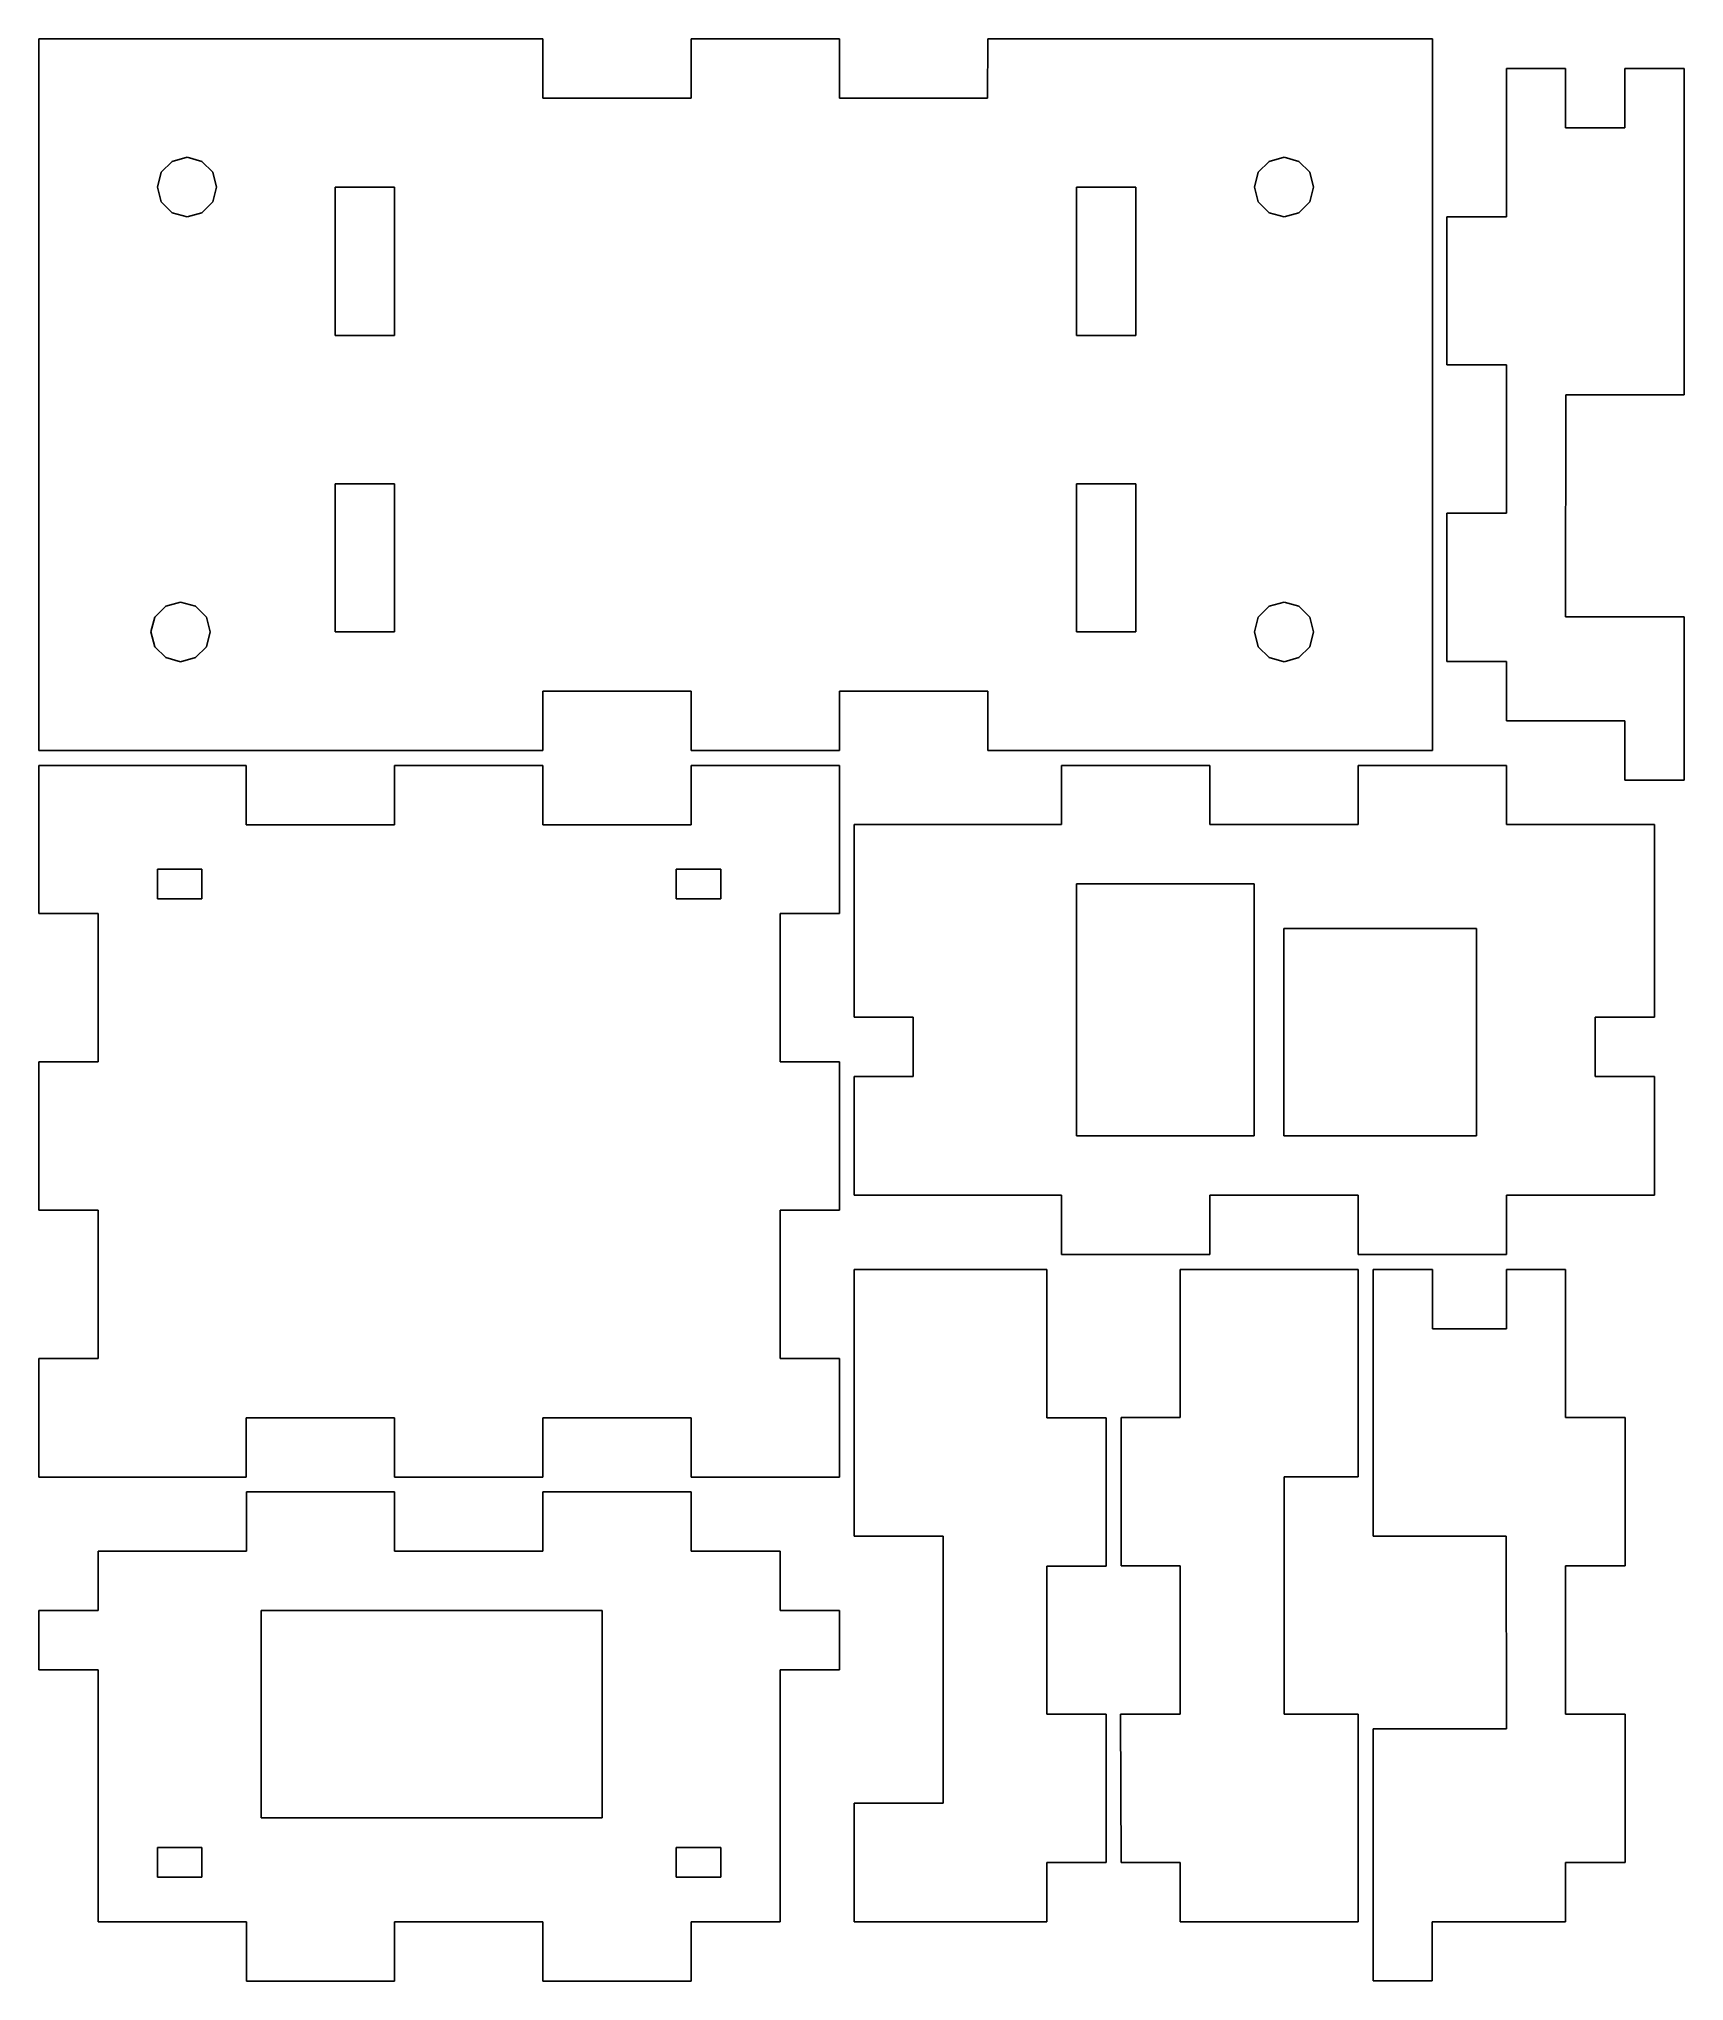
# Model space of a CAD drawing. Extents: x 26 to 137, y 73 to 204.
import ezdxf

# ---------------------------------------------------------------- set-up
doc = ezdxf.new("R2010")
doc.units = 0
doc.layers.add('Layer 1', color=7, linetype='CONTINUOUS')

msp = doc.modelspace()

# ---------------------------------------------------------------- linework, layer by layer
at = {"layer": 'Layer 1', "color": 4}
for p, q in [((26.004762, 204.00001), (59.997422, 203.99793)), ((26.004762, 155.999665), (26.004762, 204.00001)), ((26.004762, 204.00001), (26.004762, 204.00001)), ((59.997422, 203.99793), (59.997422, 199.999654)), ((70.001189, 199.999654), (70.001189, 203.99793)), ((70.001189, 203.99793), (80.00496, 203.99793)), ((80.00496, 203.99793), (80.00496, 199.999654)), ((90.000001, 199.999654), (90.00873, 203.99793)), ((90.00873, 203.99793), (120.004019, 203.99793)), ((120.004019, 203.99793), (120.004019, 155.999665)), ((124.995971, 202.004524), (124.995971, 192.003274)), ((128.991179, 202.004524), (124.995971, 202.004524)), ((124.995971, 202.004524), (124.995971, 202.004524)), ((128.991179, 198.000496), (128.991179, 202.004524)), ((136.990415, 202.004524), (132.995207, 202.004524)), ((132.995207, 202.004524), (132.995207, 198.000496)), ((136.990415, 180.00001), (136.990415, 202.004524)), ((59.997422, 199.999654), (70.001189, 199.999654)), ((80.00496, 199.999654), (90.000001, 199.999654)), ((132.995207, 198.000496), (128.991179, 198.000496)), ((34.261217, 195.005827), (34.999774, 195.733599)), ((34.999774, 195.733599), (35.999083, 196.009677)), ((35.999083, 196.009677), (36.998392, 195.733599)), ((36.998392, 195.733599), (37.736948, 195.005827)), ((108.259508, 195.005827), (108.998064, 195.733599)), ((108.998064, 195.733599), (109.997373, 196.009677)), ((109.997373, 196.009677), (110.996682, 195.733599)), ((110.996682, 195.733599), (111.735239, 195.005827)), ((34.000739, 194.002052), (34.261217, 195.005827)), ((34.261217, 192.998277), (34.000739, 194.002052)), ((37.736948, 195.005827), (37.997426, 194.002052)), ((37.997426, 194.002052), (37.736948, 192.998277)), ((37.997426, 194.002052), (37.997426, 194.002052)), ((49.997219, 194.00205), (46.000001, 194.00205)), ((46.000001, 194.00205), (46.001539, 183.997261)), ((49.997219, 183.997261), (49.997219, 194.00205)), ((96.003214, 194.00205), (99.999902, 194.00205)), ((96.003214, 183.997261), (96.003214, 194.00205)), ((96.003214, 194.00205), (96.003214, 194.00205)), ((99.999902, 194.00205), (99.999902, 184.00001)), ((107.99903, 194.002052), (108.259508, 195.005827)), ((108.259508, 192.998277), (107.99903, 194.002052)), ((111.735239, 195.005827), (111.995717, 194.002052)), ((111.995717, 194.002052), (111.735239, 192.998277)), ((111.995717, 194.002052), (111.995717, 194.002052)), ((34.999774, 192.270505), (34.261217, 192.998277)), ((37.736948, 192.998277), (36.998392, 192.270505)), ((108.998064, 192.270505), (108.259508, 192.998277)), ((111.735239, 192.998277), (110.996682, 192.270505)), ((35.999083, 191.994427), (34.999774, 192.270505)), ((36.998392, 192.270505), (35.999083, 191.994427)), ((109.997373, 191.994427), (108.998064, 192.270505)), ((110.996682, 192.270505), (109.997373, 191.994427)), ((124.995971, 192.003274), (120.991943, 192.003274)), ((120.991943, 192.003274), (120.991943, 182.002024)), ((46.001539, 183.997261), (49.997219, 183.997261)), ((46.001539, 183.997261), (46.001539, 183.997261)), ((99.999902, 184.00001), (96.003214, 183.997261)), ((120.991943, 182.002024), (124.995971, 182.002024)), ((124.995971, 182.002024), (124.995971, 172.000774)), ((128.991179, 165.006954), (128.999999, 180.00001)), ((128.999999, 180.00001), (136.990415, 180.00001)), ((46.000001, 173.995049), (49.997219, 173.995049)), ((46.001539, 164.000011), (46.000001, 173.995049)), ((46.000001, 173.995049), (46.000001, 173.995049)), ((49.997219, 173.995049), (49.997219, 163.997578)), ((96.003214, 173.995049), (99.999902, 173.995049)), ((96.003214, 163.997578), (96.003214, 173.995049)), ((96.003214, 173.995049), (96.003214, 173.995049)), ((99.999902, 173.995049), (99.999902, 163.997578)), ((124.995971, 172.000774), (120.991943, 172.000774)), ((120.991943, 172.000774), (120.991943, 161.999524)), ((33.826801, 165.000368), (34.565358, 165.72814)), ((34.565358, 165.72814), (35.564667, 166.004218)), ((35.564667, 166.004218), (36.563975, 165.72814)), ((36.563975, 165.72814), (37.302532, 165.000368)), ((108.259508, 165.001355), (108.998064, 165.729127)), ((108.998064, 165.729127), (109.997373, 166.005206)), ((109.997373, 166.005206), (110.996682, 165.729127)), ((110.996682, 165.729127), (111.735239, 165.001355)), ((33.566323, 163.996593), (33.826801, 165.000368)), ((33.826801, 162.992818), (33.566323, 163.996593)), ((37.302532, 165.000368), (37.56301, 163.996593)), ((37.56301, 163.996593), (37.302532, 162.992818)), ((37.56301, 163.996593), (37.56301, 163.996593)), ((49.997219, 163.997578), (46.001539, 164.000011)), ((99.999902, 163.997578), (96.003214, 163.997578)), ((107.99903, 163.997581), (108.259508, 165.001355)), ((108.259508, 162.993806), (107.99903, 163.997581)), ((111.735239, 165.001355), (111.995717, 163.997581)), ((111.995717, 163.997581), (111.735239, 162.993806)), ((111.995717, 163.997581), (111.995717, 163.997581)), ((136.990415, 165.006954), (128.991179, 165.006954)), ((136.990415, 154.000287), (136.990415, 165.006954)), ((34.565358, 162.265046), (33.826801, 162.992818)), ((37.302532, 162.992818), (36.563975, 162.265046)), ((108.998064, 162.266034), (108.259508, 162.993806)), ((111.735239, 162.993806), (110.996682, 162.266034)), ((35.564667, 161.988968), (34.565358, 162.265046)), ((36.563975, 162.265046), (35.564667, 161.988968)), ((109.997373, 161.989956), (108.998064, 162.266034)), ((110.996682, 162.266034), (109.997373, 161.989956)), ((120.991943, 161.999524), (124.995971, 161.999524)), ((124.995971, 161.999524), (124.995971, 158.004315)), ((70.001189, 159.997329), (59.997422, 159.997329)), ((59.997422, 159.997329), (59.997422, 155.999665)), ((70.001189, 155.999665), (70.001189, 159.997329)), ((90.00873, 159.997329), (80.00496, 159.997329)), ((80.00496, 159.997329), (80.00496, 155.999665)), ((90.00873, 155.999665), (90.00873, 159.997329)), ((124.995971, 158.004315), (132.995207, 158.004315)), ((132.995207, 158.004315), (132.995207, 154.000287)), ((59.997422, 155.999665), (26.004762, 155.999665)), ((80.00496, 155.999665), (70.001189, 155.999665)), ((120.004019, 155.999665), (90.00873, 155.999665)), ((26.007608, 154.995888), (39.994713, 154.995888)), ((26.007608, 150.997612), (26.007608, 154.995888)), ((26.007608, 154.995888), (26.007608, 154.995888)), ((39.994713, 154.995888), (39.994713, 150.997612)), ((50.003589, 150.997612), (49.999502, 154.995888)), ((49.999502, 154.995888), (60.004291, 154.995888)), ((60.004291, 154.995888), (60.004291, 150.997612)), ((70.00017, 150.997612), (70.00017, 154.997968)), ((70.00017, 154.997968), (80.00496, 154.995888)), ((80.00496, 154.995888), (80.00496, 145.000009)), ((94.988693, 151.004902), (94.988693, 155.000009)), ((94.988693, 155.000009), (104.992461, 155.000009)), ((104.992461, 155.000009), (104.992461, 151.004902)), ((114.996231, 151.004902), (114.996231, 155.000009)), ((114.996231, 155.000009), (125.000001, 155.000009)), ((125.000001, 155.000009), (125.000001, 151.004902)), ((132.995207, 154.000287), (136.990415, 154.000287)), ((26.007608, 145.000009), (26.007608, 150.997612)), ((39.994713, 150.997612), (50.003589, 150.997612)), ((60.004291, 150.997612), (70.00017, 150.997612)), ((80.992811, 138.004039), (80.991273, 151.004902)), ((80.991273, 151.004902), (94.988693, 151.004902)), ((104.992461, 151.004902), (114.996231, 151.004902)), ((104.992461, 151.004902), (104.992461, 151.004902)), ((125.000001, 151.004902), (134.991173, 151.004902)), ((134.991173, 151.004902), (134.991173, 138.008476)), ((34.00359, 147.997968), (37.003589, 147.997968)), ((34.00359, 145.997967), (34.00359, 147.997968)), ((34.00359, 147.997968), (34.00359, 147.997968)), ((37.003589, 147.997968), (37.003589, 145.997967)), ((69.00359, 147.997968), (72.00359, 147.997968)), ((69.00359, 145.997967), (69.00359, 147.997968)), ((69.00359, 147.997968), (69.00359, 147.997968)), ((72.00359, 147.997968), (72.00359, 145.997967)), ((95.991271, 130.004038), (95.991271, 147.004038)), ((95.991271, 147.004038), (107.991272, 147.004038)), ((107.991272, 147.004038), (107.991272, 130.004038)), ((37.003589, 145.997967), (34.00359, 145.997967)), ((72.00359, 145.997967), (69.00359, 145.997967)), ((30.004978, 144.997969), (26.007608, 145.000009)), ((30.004978, 134.99522), (30.004978, 144.997969)), ((80.00496, 145.000009), (76.004826, 145.000009)), ((76.004826, 145.000009), (76.004826, 134.99522)), ((109.991271, 130.004038), (109.991271, 144.004038)), ((109.991271, 144.004038), (122.99127, 144.004038)), ((122.99127, 144.004038), (122.99127, 130.001081)), ((84.98849, 138.008476), (80.992811, 138.004039)), ((84.98849, 134.004778), (84.98849, 138.008476)), ((134.991173, 138.008476), (130.994486, 138.008476)), ((130.994486, 138.008476), (130.994486, 134.004778)), ((26.003589, 124.993008), (26.007608, 134.99522)), ((26.007608, 134.99522), (30.004978, 134.99522)), ((76.004826, 134.99522), (80.00496, 134.99522)), ((80.00496, 134.99522), (80.003588, 124.993008)), ((80.992811, 126.001676), (80.992811, 134.004778)), ((80.992811, 134.004778), (84.98849, 134.004778)), ((130.994486, 134.004778), (134.991173, 134.004778)), ((134.991173, 134.004778), (134.991173, 126.001676)), ((107.991272, 130.004038), (95.991271, 130.004038)), ((95.991271, 130.004038), (95.991271, 130.004038)), ((122.99127, 130.001081), (109.991271, 130.004038)), ((109.991271, 130.004038), (109.991271, 130.004038)), ((94.988693, 126.001676), (80.992811, 126.001676)), ((94.988693, 122.006467), (94.988693, 126.001676)), ((114.996231, 126.001676), (104.992461, 126.001676)), ((104.992461, 126.001676), (104.992461, 122.006467)), ((114.996231, 122.006467), (114.996231, 126.001676)), ((134.991173, 126.001676), (125.000001, 126.001676)), ((125.000001, 126.001676), (125.000001, 122.006467)), ((30.004978, 124.993008), (26.003589, 124.993008)), ((30.004978, 114.995537), (30.004978, 124.993008)), ((80.003588, 124.993008), (76.003587, 124.993008)), ((76.003587, 124.993008), (76.004826, 114.995537)), ((104.992461, 122.006467), (94.988693, 122.006467)), ((125.000001, 122.006467), (114.996231, 122.006467)), ((81.00014, 121.000218), (81.002849, 102.999887)), ((94.008821, 121.000218), (81.00014, 121.000218)), ((81.00014, 121.000218), (81.00014, 121.000218)), ((94.008821, 110.998968), (94.008821, 121.000218)), ((103, 121.00501), (103, 111.00376)), ((115.003264, 121.00501), (103, 121.00501)), ((103, 121.00501), (103, 121.00501)), ((115.004396, 107.00468), (115.003264, 121.00501)), ((116.00493, 121.00501), (116.00493, 103.004524)), ((120.008958, 121.00501), (116.00493, 121.00501)), ((116.00493, 121.00501), (116.00493, 121.00501)), ((120.008958, 117.000982), (120.008958, 121.00501)), ((128.995972, 121.00501), (125.009583, 121.00501)), ((125.009583, 121.00501), (125.009583, 117.000982)), ((128.995972, 111.00376), (128.995972, 121.00501)), ((125.009583, 117.000982), (120.008958, 117.000982)), ((26.007608, 106.997624), (26.003589, 114.995537)), ((26.003589, 114.995537), (30.004978, 114.995537)), ((76.004826, 114.995537), (80.00496, 114.995537)), ((80.00496, 114.995537), (80.00496, 106.997624)), ((49.999502, 110.995288), (39.994713, 110.995288)), ((39.994713, 110.995288), (39.994713, 106.997968)), ((49.999502, 106.997624), (49.999502, 110.995288)), ((70.00017, 110.997969), (60.004291, 110.995288)), ((60.004291, 110.995288), (60.004291, 106.997624)), ((70.00017, 106.997624), (70.00017, 110.997969)), ((98.004029, 110.998968), (94.008821, 110.998968)), ((98.004029, 100.997718), (98.004029, 110.998968)), ((103, 111.00376), (99.004792, 111.00376)), ((99.004792, 111.00376), (99.004792, 101.00251)), ((132.999999, 111.00376), (128.995972, 111.00376)), ((132.999999, 101.00251), (132.999999, 111.00376)), ((39.994713, 106.997968), (26.007608, 106.997624)), ((60.004291, 106.997624), (49.999502, 106.997624)), ((80.00496, 106.997624), (70.00017, 106.997624)), ((110.002639, 91.00126), (110.00361, 107.00468)), ((110.00361, 107.00468), (115.004396, 107.00468)), ((40.001249, 105.999246), (40.001249, 102.004038)), ((50.002499, 105.999246), (40.001249, 105.999246)), ((40.001249, 105.999246), (40.001249, 105.999246)), ((50.002499, 102.004038), (50.002499, 105.999246)), ((70.013819, 105.999246), (60.003749, 105.999246)), ((60.003749, 105.999246), (60.003749, 102.004038)), ((70.013819, 102.004038), (70.013819, 105.999246)), ((81.002849, 102.999887), (87.002849, 102.999887)), ((87.002849, 102.999887), (87.006182, 84.999246)), ((116.00493, 103.004524), (124.991944, 103.004524)), ((124.991944, 103.004524), (125.009583, 90.004663)), ((40.001249, 102.004038), (29.999999, 102.004038)), ((29.999999, 102.004038), (29.999999, 98.00001)), ((60.003749, 102.004038), (50.002499, 102.004038)), ((76.002221, 102.004038), (70.013819, 102.004038)), ((76.002221, 98.00001), (76.002221, 102.004038)), ((94.008821, 90.996468), (94.008821, 100.997718)), ((94.008821, 100.997718), (98.004029, 100.997718)), ((99.004792, 101.00251), (103, 101.00251)), ((103, 101.00251), (103, 91.00126)), ((128.995972, 91.00126), (128.995972, 101.00251)), ((128.995972, 101.00251), (132.999999, 101.00251)), ((29.999999, 98.00001), (26.004792, 98.00001)), ((26.004792, 98.00001), (26.004792, 94.004802)), ((41.002568, 98.003151), (41.002568, 84.003151)), ((64.00257, 98.003151), (41.002568, 98.003151)), ((41.002568, 98.003151), (41.002568, 98.003151)), ((64.00257, 84.003151), (64.00257, 98.003151)), ((80.006249, 98.00001), (76.002221, 98.00001)), ((80.006249, 94.004802), (80.006249, 98.00001)), ((26.004792, 94.004802), (29.999999, 94.004802)), ((29.999999, 94.004802), (29.999999, 77.000913)), ((76.002221, 77.000913), (76.002221, 94.004802)), ((76.002221, 94.004802), (80.006249, 94.004802)), ((98.004029, 90.996468), (94.008821, 90.996468)), ((98.004029, 80.995218), (98.004029, 90.996468)), ((103, 91.00126), (98.978333, 91.00126)), ((98.978333, 91.00126), (99.004792, 81.00001)), ((115.003264, 91.00126), (110.002639, 91.00126)), ((115.003264, 77.004802), (115.003264, 91.00126)), ((132.999999, 91.01008), (128.995972, 91.00126)), ((132.999999, 81.00001), (132.999999, 91.01008)), ((125.009583, 90.004663), (116.00493, 90.004663)), ((116.00493, 90.004663), (116.00493, 73.009593)), ((41.002568, 84.003151), (64.00257, 84.003151)), ((87.006182, 84.999246), (81.00014, 84.999246)), ((81.00014, 84.999246), (81.00014, 77.00001)), ((34.002568, 82.003155), (37.002568, 82.003155)), ((34.002568, 80.003153), (34.002568, 82.003155)), ((34.002568, 82.003155), (34.002568, 82.003155)), ((37.002568, 82.003155), (37.002568, 80.003153)), ((69.002569, 82.003155), (72.002568, 82.003155)), ((69.002569, 80.003153), (69.002569, 82.003155)), ((69.002569, 82.003155), (69.002569, 82.003155)), ((72.002568, 82.003155), (72.002568, 80.003153)), ((37.002568, 80.003153), (34.002568, 80.003153)), ((72.002568, 80.003153), (69.002569, 80.003153)), ((94.000001, 77.00001), (94.008821, 80.995218)), ((94.008821, 80.995218), (98.004029, 80.995218)), ((99.004792, 81.00001), (103, 81.00001)), ((103, 81.00001), (103, 77.004802)), ((128.995972, 77.004802), (128.995972, 81.00001)), ((128.995972, 81.00001), (132.999999, 81.00001)), ((29.999999, 77.000913), (40.001249, 77.000913)), ((40.001249, 77.000913), (40.001249, 72.996885)), ((50.002499, 72.996885), (50.002499, 77.000913)), ((50.002499, 77.000913), (60.003749, 77.000913)), ((60.003749, 77.000913), (60.003749, 72.996885)), ((70.013819, 72.996885), (70.013819, 77.000913)), ((70.013819, 77.000913), (76.002221, 77.000913)), ((81.00014, 77.00001), (94.000001, 77.00001)), ((103, 77.004802), (115.003264, 77.004802)), ((120.000138, 73.009593), (120.000138, 77.004802)), ((120.000138, 77.004802), (128.995972, 77.004802)), ((40.001249, 72.996885), (50.002499, 72.996885)), ((60.003749, 72.996885), (70.013819, 72.996885)), ((116.00493, 73.009593), (120.000138, 73.009593))]:
    msp.add_line(p, q, dxfattribs=at)

doc.saveas('drawing.dxf')
